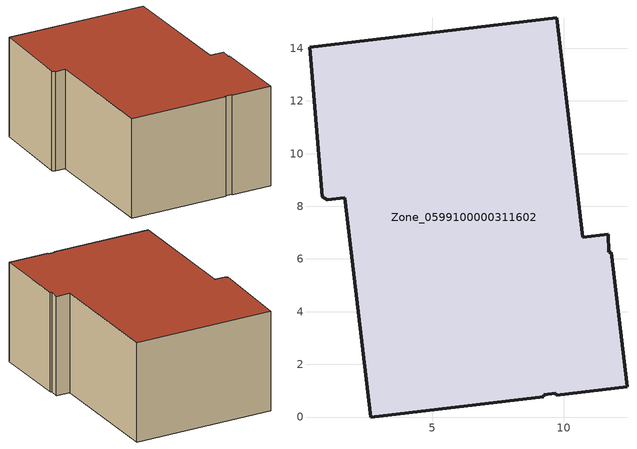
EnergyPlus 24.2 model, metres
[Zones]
Zone_0599100000311602
 floor ground (C_G): 9.74,15.15 10.72,6.83 11.68,6.94 11.71,6.26 11.8,6.25 12.4,1.15 9.71,0.83 9.7,0.9 9.25,0.85 9.24,0.78 2.67,0 1.69,8.33 1.03,8.25 0.83,8.36 0.35,14.03 z0
 wall outside (C_F): 1.69,8.33 2.67,0 9.24,0.78 9.25,0.85 9.7,0.9 9.71,0.83 12.4,1.15 11.8,6.25 11.71,6.26 11.68,6.94 10.72,6.83 9.74,15.15 0.35,14.03 0.83,8.36 1.03,8.25 1.69,8.33 z0:6.71
 roof outside (C_R): 0.35,14.03 0.83,8.36 1.03,8.25 1.69,8.33 2.67,0 9.24,0.78 9.25,0.85 9.7,0.9 9.71,0.83 12.4,1.15 11.8,6.25 11.71,6.26 11.68,6.94 10.72,6.83 9.74,15.15 z6.71
[BUILDING]
Pand.0599100000311602: North Axis=0; Terrain=City; Loads Convergence Tolerance Value=0.04; Temperature Convergence Tolerance Value=0.4; Solar Distribution=FullExterior; Maximum Number of Warmup Days=25; Minimum Number of Warmup Days=1
[Site:Location]
Rotterdam.The.Hague.AP_ZH_NLD Design_Conditions: Latitude=51.96; Longitude=4.45; Time Zone=1; Elevation=-4.5
[SITE:GROUNDTEMPERATURE:BUILDINGSURFACE]
18, 18, 18, 18, 18, 18, 18, 18, 18, 18, 18, 18
[MATERIAL] Thermal Absorptance=0.9; Solar Absorptance=0.7; Visible Absorptance=0.7
Name | Roughness | Thickness | Conductivity | Density | Specific Heat
G.D.1992-2005 | MediumSmooth | 0.15 | 0.06 | 540 | 1210
F.D.1992-2005 | Rough | 0.3 | 0.12 | 1920 | 840
R.D.1992-2005 | MediumRough | 0.2 | 0.08 | 1500 | 1000
[CONSTRUCTION]
C_G: G.D.1992-2005
C_F: F.D.1992-2005
C_R: R.D.1992-2005
[ZONE]
Zone_0599100000311602: Type=1; Multiplier=1; Ceiling Height=Autocalculate; Volume=Autocalculate; Floor Area=autocalculate; Part of Total Floor Area=Yes
[ZONEINFILTRATION:DESIGNFLOWRATE]
Infil_Zone_0599100000311602: Zone or ZoneList or Space or SpaceList=Zone_0599100000311602; Schedule=AlwaysOn; Design Flow Rate Calculation Method=Flow/Area; Flow Rate per Floor Area=0.0021; Constant Term Coefficient=1; Temperature Term Coefficient=0; Velocity Term Coefficient=0; Velocity Squared Term Coefficient=0
[HVACTEMPLATE:ZONE:IDEALLOADSAIRSYSTEM]
Zone_0599100000311602: Maximum Heating Supply Air Temperature=50; Minimum Cooling Supply Air Temperature=13; Maximum Heating Supply Air Humidity Ratio=0.0156; Minimum Cooling Supply Air Humidity Ratio=0.0077; Heating Limit=NoLimit; Cooling Limit=NoLimit; Dehumidification Control Type=ConstantSensibleHeatRatio; Cooling Sensible Heat Ratio=0.7; Dehumidification Setpoint=60; Humidification Control Type=None; Humidification Setpoint=30; Outdoor Air Method=None; Outdoor Air Flow Rate per Person=0.00944; Outdoor Air Flow Rate per Zone Floor Area=0; Outdoor Air Flow Rate per Zone=0; Demand Controlled Ventilation Type=None; Outdoor Air Economizer Type=NoEconomizer; Heat Recovery Type=None; Sensible Heat Recovery Effectiveness=0.7; Latent Heat Recovery Effectiveness=0.65
[ZONECONTROL:THERMOSTAT]
ThermostatControl_Zone_0599100000311602: Zone or ZoneList=Zone_0599100000311602; Control Type Schedule=DualSetpointControlType; Control 1=Thermostat_Zone_0599100000311602; Temperature Difference Between Cutout And Setpoint=0
[THERMOSTATSETPOINT:DUALSETPOINT]
Thermostat_Zone_0599100000311602: Heating Setpoint Temperature Schedule=HeatingSetpoint_Zone_0599100000311602; Cooling Setpoint Temperature Schedule=CoolingSetpoint_Zone_0599100000311602
[SCHEDULE:COMPACT]
HeatingSetpoint_Zone_0599100000311602: Through: 12/31, For: AllDays, Until: 24:00, 21
CoolingSetpoint_Zone_0599100000311602: Through: 12/31, For: AllDays, Until: 24:00, 24
DualSetpointControlType: Through: 12/31, For: AllDays, Until: 24:00, 4
AlwaysOn: Through: 12/31, For: AllDays, Until: 24:00, 1
